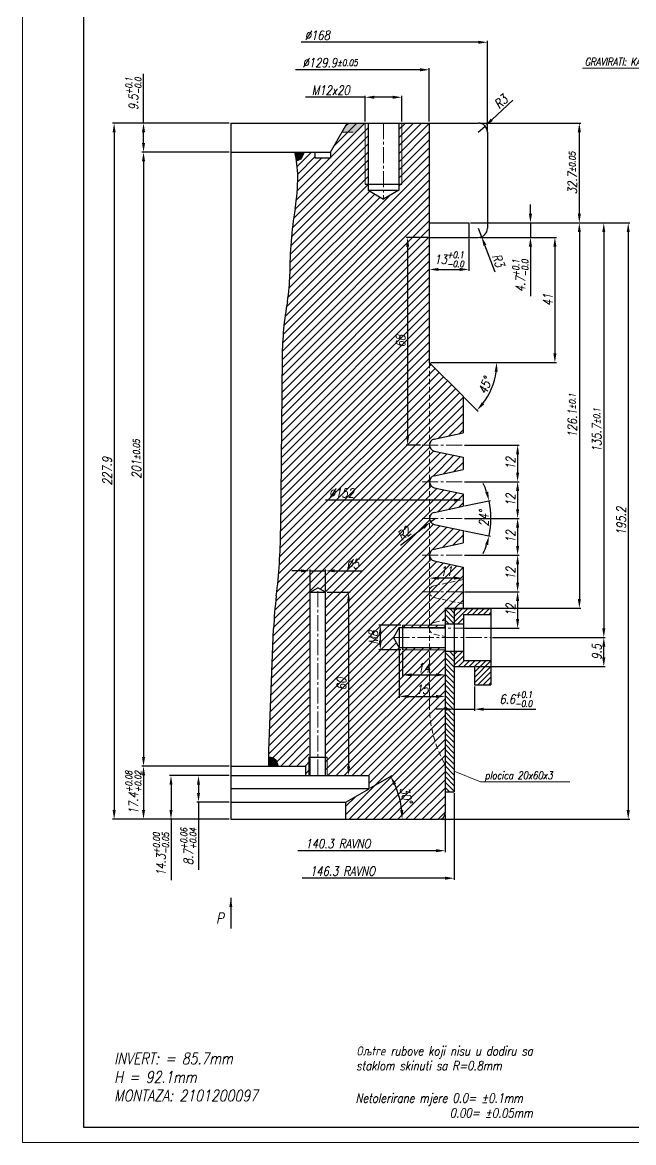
# Model space of a CAD drawing. Extents: x 459 to 1088, y 12 to 613.
# Drawn here: x 459.4 to 659.5, y 12.4 to 379.1 of the extents above; entities that cross this region are included whole.
import ezdxf

# ---------------------------------------------------------------- set-up
doc = ezdxf.new("R2010")
doc.units = 0
doc.header["$LTSCALE"] = 7
doc.header["$MEASUREMENT"] = 0
doc.linetypes.add('CENTER2', pattern=[1.125, 0.75, -0.125, 0.125, -0.125])
doc.linetypes.add('HIDDEN', pattern=[0.375, 0.25, -0.125])
doc.layers.get('0').update_dxf_attribs({"linetype": 'CONTINUOUS', "lineweight": 15})
for name, color, linetype, lineweight in [('1', 1, 'CENTER2', 15), ('2', 2, 'HIDDEN', 15), ('3', 3, 'CONTINUOUS', 30), ('8', 250, 'CONTINUOUS', 15)]:
    doc.layers.add(name, color=color, linetype=linetype, lineweight=lineweight)
doc.styles.add('ITALICT', font='ITALICT.shx', dxfattribs={"width": 0.8, "height": 3})
doc.dimstyles.get("Standard").update_dxf_attribs({"dimtxt": 3, "dimasz": 3, "dimexe": 0.5, "dimexo": 0.5, "dimgap": 0.8, "dimtad": 1, "dimdsep": 46, "dimtxsty": 'ITALICT', "dimcen": 0.09, "dimazin": 2, "dimtfac": 1, "dimtmove": 0, "dimatfit": 3, "dimfxl": 1, "dimtolj": 1, "dimtzin": 0, "dimarcsym": 0})

# ---------------------------------------------------------------- blocks, each defined once
blk = doc.blocks.new('*D73')
at = {"color": 0, "lineweight": -2, "transparency": 16777216}
for p, q in [((583.78, 173.22), (583.78, 164.98)), ((586.78, 165.48), (594.78, 165.48))]:
    blk.add_line(p, q, dxfattribs=at)
at = {"color": 0, "transparency": 16777216}
for points in [[(586.78, 165.98), (586.78, 164.98), (583.78, 165.48)], [(594.78, 165.98), (594.78, 164.98), (597.78, 165.48)]]:
    blk.add_solid(points, dxfattribs=at)
at = {"color": 0, "transparency": 16777216, "insert": (590.78, 167.78), "char_height": 3, "attachment_point": 5, "style": 'ITALICT'}
blk.add_mtext('\\A1;14', dxfattribs=at)
blk = doc.blocks.new('*D74')
at = {"color": 0, "lineweight": -2, "transparency": 16777216}
for p, q in [((582.78, 173.97), (582.78, 157.93)), ((585.78, 158.43), (594.78, 158.43))]:
    blk.add_line(p, q, dxfattribs=at)
at = {"color": 0, "transparency": 16777216}
for points in [[(585.78, 158.93), (585.78, 157.93), (582.78, 158.43)], [(594.78, 158.93), (594.78, 157.93), (597.78, 158.43)]]:
    blk.add_solid(points, dxfattribs=at)
at = {"color": 0, "transparency": 16777216, "insert": (590.28, 160.73), "char_height": 3, "attachment_point": 5, "style": 'ITALICT'}
blk.add_mtext('\\A1;15', dxfattribs=at)
blk = doc.blocks.new('*D17')
at = {"color": 0, "lineweight": -2, "transparency": 16777216}
for p, q in [((605.58, 308.22), (605.58, 297.71)), ((595.58, 298.21), (602.58, 298.21))]:
    blk.add_line(p, q, dxfattribs=at)
at = {"color": 0, "transparency": 16777216}
for points in [[(595.58, 298.71), (595.58, 297.71), (592.58, 298.21)], [(602.58, 298.71), (602.58, 297.71), (605.58, 298.21)]]:
    blk.add_solid(points, dxfattribs=at)
at = {"color": 0, "transparency": 16777216, "insert": (599.08, 301.5), "char_height": 3, "attachment_point": 5, "style": 'ITALICT'}
blk.add_mtext('\\A1;13{}{\\H0.71x;\\C3;\\S+0.1^ -0.0;}', dxfattribs=at)
blk = doc.blocks.new('*D18')
at = {"color": 0, "lineweight": -2, "transparency": 16777216}
for p, q in [((625.71, 316.42), (625.71, 319.42)), ((606.08, 313.42), (626.21, 313.42)), ((625.71, 313.42), (625.71, 308.72)), ((609.13, 308.72), (626.21, 308.72)), ((625.71, 305.72), (625.71, 289.45))]:
    blk.add_line(p, q, dxfattribs=at)
at = {"color": 0, "transparency": 16777216}
for points in [[(625.21, 316.42), (626.21, 316.42), (625.71, 313.42)], [(625.21, 305.72), (626.21, 305.72), (625.71, 308.72)]]:
    blk.add_solid(points, dxfattribs=at)
at = {"color": 0, "transparency": 16777216, "insert": (622.43, 296.09), "char_height": 3, "attachment_point": 5, "rotation": 90, "style": 'ITALICT'}
blk.add_mtext('\\A1;4.7{}{\\H0.71x;\\C3;\\S+0.1^ -0.0;}', dxfattribs=at)
blk = doc.blocks.new('*D19')
at = {"color": 0, "lineweight": -2, "transparency": 16777216}
for p, q in [((609.13, 308.72), (634.21, 308.72)), ((633.71, 305.72), (633.71, 270.72)), ((593.08, 267.72), (634.21, 267.72))]:
    blk.add_line(p, q, dxfattribs=at)
at = {"color": 0, "transparency": 16777216}
for points in [[(633.21, 305.72), (634.21, 305.72), (633.71, 308.72)], [(633.21, 270.72), (634.21, 270.72), (633.71, 267.72)]]:
    blk.add_solid(points, dxfattribs=at)
at = {"color": 0, "transparency": 16777216, "insert": (631.41, 288.22), "char_height": 3, "attachment_point": 5, "rotation": 90, "style": 'ITALICT'}
blk.add_mtext('\\A1;41', dxfattribs=at)
blk = doc.blocks.new('*D20')
at = {"color": 0, "lineweight": -2, "transparency": 16777216}
for p, q in [((603.7, 267.72), (615.17, 267.72)), ((603.99, 256.32), (608.56, 251.75))]:
    blk.add_line(p, q, dxfattribs=at)
blk.add_arc((592.58, 267.72), 22.09, 322.7882, 352.2118, dxfattribs=at)
at = {"color": 0, "transparency": 16777216}
for points in [[(613.97, 264.76), (614.97, 264.69), (614.67, 267.72)], [(610.55, 254.03), (609.8, 254.69), (608.2, 252.1)]]:
    blk.add_solid(points, dxfattribs=at)
at = {"color": 0, "transparency": 16777216, "insert": (610.87, 260.15), "char_height": 3, "attachment_point": 5, "rotation": 67.5, "style": 'ITALICT'}
blk.add_mtext('\\A1;45°', dxfattribs=at)
blk = doc.blocks.new('*D21')
at = {"color": 0, "lineweight": -2, "transparency": 16777216}
for p, q in [((606.08, 313.42), (642.21, 313.42)), ((641.71, 310.42), (641.71, 190.32)), ((604.13, 187.32), (642.21, 187.32))]:
    blk.add_line(p, q, dxfattribs=at)
at = {"color": 0, "transparency": 16777216}
for points in [[(641.21, 310.42), (642.21, 310.42), (641.71, 313.42)], [(641.21, 190.32), (642.21, 190.32), (641.71, 187.32)]]:
    blk.add_solid(points, dxfattribs=at)
at = {"color": 0, "transparency": 16777216, "insert": (639.41, 250.37), "char_height": 3, "attachment_point": 5, "rotation": 90, "style": 'ITALICT'}
blk.add_mtext('\\A1;126.1{}{\\H0.71x;\\C3;%%p0.1}', dxfattribs=at)
blk = doc.blocks.new('*D22')
at = {"color": 0, "lineweight": -2, "transparency": 16777216}
for p, q in [((606.08, 313.42), (650.21, 313.42)), ((649.71, 310.42), (649.71, 180.72)), ((613.28, 177.72), (650.21, 177.72))]:
    blk.add_line(p, q, dxfattribs=at)
at = {"color": 0, "transparency": 16777216}
for points in [[(649.21, 310.42), (650.21, 310.42), (649.71, 313.42)], [(649.21, 180.72), (650.21, 180.72), (649.71, 177.72)]]:
    blk.add_solid(points, dxfattribs=at)
at = {"color": 0, "transparency": 16777216, "insert": (647.41, 245.57), "char_height": 3, "attachment_point": 5, "rotation": 90, "style": 'ITALICT'}
blk.add_mtext('\\A1;135.7{}{\\H0.71x;\\C3;%%p0.1}', dxfattribs=at)
blk = doc.blocks.new('*D75')
at = {"color": 0, "lineweight": -2, "transparency": 16777216}
for p, q in [((592.08, 308.72), (585, 308.72)), ((585.5, 305.72), (585.5, 243.72)), ((589.76, 240.72), (585, 240.72))]:
    blk.add_line(p, q, dxfattribs=at)
at = {"color": 0, "transparency": 16777216}
for points in [[(585, 305.72), (586, 305.72), (585.5, 308.72)], [(585, 243.72), (586, 243.72), (585.5, 240.72)]]:
    blk.add_solid(points, dxfattribs=at)
at = {"color": 0, "transparency": 16777216, "insert": (583.2, 274.72), "char_height": 3, "attachment_point": 5, "rotation": 90, "style": 'ITALICT'}
blk.add_mtext('\\A1;68', dxfattribs=at)
blk = doc.blocks.new('*D76')
at = {"color": 0, "lineweight": -2, "transparency": 16777216}
for p, q in [((594.63, 216.72), (593.04, 215.51)), ((583.18, 207.99), (590.66, 213.69))]:
    blk.add_line(p, q, dxfattribs=at)
at = {"color": 0, "transparency": 16777216}
blk.add_solid([(590.35, 214.09), (590.96, 213.29), (593.04, 215.51)], dxfattribs=at)
at = {"color": 0, "transparency": 16777216, "insert": (584.33, 211.76), "char_height": 3, "attachment_point": 5, "rotation": 37.3097, "style": 'ITALICT'}
blk.add_mtext('\\A1;R2', dxfattribs=at)
blk = doc.blocks.new('*D23')
at = {"color": 0, "lineweight": -2, "transparency": 16777216}
for p, q in [((604.17, 220.79), (612.65, 222.6)), ((604.17, 212.65), (612.65, 210.85))]:
    blk.add_line(p, q, dxfattribs=at)
for start, end in [(18.1964, 24.3928), (348, 12), (335.6072, 341.8036)]:
    blk.add_arc((585.01, 216.72), 27.75, start, end, dxfattribs=at)
at = {"color": 0, "transparency": 16777216}
for points in [[(611.86, 225.52), (610.9, 225.26), (612.16, 222.49)], [(610.9, 208.18), (611.86, 207.92), (612.16, 210.95)]]:
    blk.add_solid(points, dxfattribs=at)
at = {"color": 0, "transparency": 16777216, "insert": (610.47, 216.72), "char_height": 3, "attachment_point": 5, "rotation": 90, "style": 'ITALICT'}
blk.add_mtext('\\A1;24°', dxfattribs=at)
blk = doc.blocks.new('*D24')
at = {"color": 0, "lineweight": -2, "transparency": 16777216}
for p, q in [((604.13, 228.72), (622, 228.72)), ((621.5, 225.72), (621.5, 219.72)), ((604.13, 216.72), (622, 216.72))]:
    blk.add_line(p, q, dxfattribs=at)
at = {"color": 0, "transparency": 16777216}
for points in [[(621, 225.72), (622, 225.72), (621.5, 228.72)], [(621, 219.72), (622, 219.72), (621.5, 216.72)]]:
    blk.add_solid(points, dxfattribs=at)
at = {"color": 0, "transparency": 16777216, "insert": (619.2, 222.72), "char_height": 3, "attachment_point": 5, "rotation": 90, "style": 'ITALICT'}
blk.add_mtext('\\A1;12', dxfattribs=at)
blk = doc.blocks.new('*D25')
at = {"color": 0, "lineweight": -2, "transparency": 16777216}
for p, q in [((604.13, 216.72), (622, 216.72)), ((621.5, 213.72), (621.5, 207.72)), ((604.13, 204.72), (622, 204.72))]:
    blk.add_line(p, q, dxfattribs=at)
at = {"color": 0, "transparency": 16777216}
for points in [[(621, 213.72), (622, 213.72), (621.5, 216.72)], [(621, 207.72), (622, 207.72), (621.5, 204.72)]]:
    blk.add_solid(points, dxfattribs=at)
at = {"color": 0, "transparency": 16777216, "insert": (619.2, 210.72), "char_height": 3, "attachment_point": 5, "rotation": 90, "style": 'ITALICT'}
blk.add_mtext('\\A1;12', dxfattribs=at)
blk = doc.blocks.new('*D26')
at = {"color": 0, "lineweight": -2, "transparency": 16777216}
for p, q in [((604.13, 204.72), (622, 204.72)), ((621.5, 201.72), (621.5, 195.72)), ((604.13, 192.72), (622, 192.72))]:
    blk.add_line(p, q, dxfattribs=at)
at = {"color": 0, "transparency": 16777216}
for points in [[(621, 201.72), (622, 201.72), (621.5, 204.72)], [(621, 195.72), (622, 195.72), (621.5, 192.72)]]:
    blk.add_solid(points, dxfattribs=at)
at = {"color": 0, "transparency": 16777216, "insert": (619.2, 198.72), "char_height": 3, "attachment_point": 5, "rotation": 90, "style": 'ITALICT'}
blk.add_mtext('\\A1;12', dxfattribs=at)
blk = doc.blocks.new('*D27')
at = {"color": 0, "lineweight": -2, "transparency": 16777216}
for p, q in [((604.13, 192.72), (622, 192.72)), ((621.5, 189.72), (621.5, 183.72)), ((604.13, 180.72), (622, 180.72))]:
    blk.add_line(p, q, dxfattribs=at)
at = {"color": 0, "transparency": 16777216}
for points in [[(621, 189.72), (622, 189.72), (621.5, 192.72)], [(621, 183.72), (622, 183.72), (621.5, 180.72)]]:
    blk.add_solid(points, dxfattribs=at)
at = {"color": 0, "transparency": 16777216, "insert": (619.2, 186.72), "char_height": 3, "attachment_point": 5, "rotation": 90, "style": 'ITALICT'}
blk.add_mtext('\\A1;12', dxfattribs=at)
blk = doc.blocks.new('*D77')
at = {"color": 0, "lineweight": -2, "transparency": 16777216}
blk.add_line((600.63, 197.16), (595.63, 197.16), dxfattribs=at)
at = {"color": 0, "transparency": 16777216}
for points in [[(595.63, 197.66), (595.63, 196.66), (592.63, 197.16)], [(600.63, 197.66), (600.63, 196.66), (603.63, 197.16)]]:
    blk.add_solid(points, dxfattribs=at)
at = {"color": 0, "transparency": 16777216, "insert": (598.13, 199.46), "char_height": 3, "attachment_point": 5, "style": 'ITALICT'}
blk.add_mtext('\\A1;11', dxfattribs=at)
blk = doc.blocks.new('*D28')
at = {"color": 0, "lineweight": -2, "transparency": 16777216}
for p, q in [((527.13, 336.62), (498.55, 336.62)), ((499.05, 333.62), (499.05, 138.62)), ((527.13, 135.62), (498.55, 135.62))]:
    blk.add_line(p, q, dxfattribs=at)
at = {"color": 0, "transparency": 16777216}
for points in [[(498.55, 333.62), (499.55, 333.62), (499.05, 336.62)], [(498.55, 138.62), (499.55, 138.62), (499.05, 135.62)]]:
    blk.add_solid(points, dxfattribs=at)
at = {"color": 0, "transparency": 16777216, "insert": (496.75, 236.12), "char_height": 3, "attachment_point": 5, "rotation": 90, "style": 'ITALICT'}
blk.add_mtext('\\A1;201{}{\\H0.71x;\\C3;%%p0.05}', dxfattribs=at)
blk = doc.blocks.new('*D29')
at = {"color": 0, "lineweight": -2, "transparency": 16777216}
for p, q in [((527.13, 135.62), (498.55, 135.62)), ((499.05, 132.62), (499.05, 121.22)), ((527.13, 118.22), (498.55, 118.22))]:
    blk.add_line(p, q, dxfattribs=at)
at = {"color": 0, "transparency": 16777216}
for points in [[(498.55, 132.62), (499.55, 132.62), (499.05, 135.62)], [(498.55, 121.22), (499.55, 121.22), (499.05, 118.22)]]:
    blk.add_solid(points, dxfattribs=at)
at = {"color": 0, "transparency": 16777216, "insert": (495.76, 126.92), "char_height": 3, "attachment_point": 5, "rotation": 90, "style": 'ITALICT'}
blk.add_mtext('\\A1;17.4{}{\\H0.71x;\\C3;\\S+0.08^ +0.02;}', dxfattribs=at)
blk = doc.blocks.new('*D78')
at = {"color": 0, "lineweight": -2, "transparency": 16777216}
for p, q in [((583.28, 181.72), (576.06, 181.72)), ((576.56, 178.72), (576.56, 176.72)), ((583.28, 173.72), (576.06, 173.72))]:
    blk.add_line(p, q, dxfattribs=at)
at = {"color": 0, "transparency": 16777216}
for points in [[(576.06, 178.72), (577.06, 178.72), (576.56, 181.72)], [(576.06, 176.72), (577.06, 176.72), (576.56, 173.72)]]:
    blk.add_solid(points, dxfattribs=at)
at = {"color": 0, "transparency": 16777216, "insert": (574.26, 177.72), "char_height": 3, "attachment_point": 5, "rotation": 90, "style": 'ITALICT'}
blk.add_mtext('\\A1;M8', dxfattribs=at)
blk = doc.blocks.new('*D31')
at = {"color": 0, "lineweight": -2, "transparency": 16777216}
for p, q in [((527.13, 132.52), (507.55, 132.52)), ((508.05, 129.52), (508.05, 121.22)), ((527.13, 118.22), (507.55, 118.22)), ((508.05, 118.22), (508.05, 98.26))]:
    blk.add_line(p, q, dxfattribs=at)
at = {"color": 0, "transparency": 16777216}
for points in [[(507.55, 129.52), (508.55, 129.52), (508.05, 132.52)], [(507.55, 121.22), (508.55, 121.22), (508.05, 118.22)]]:
    blk.add_solid(points, dxfattribs=at)
at = {"color": 0, "transparency": 16777216, "insert": (504.76, 106.74), "char_height": 3, "attachment_point": 5, "rotation": 90, "style": 'ITALICT'}
blk.add_mtext('\\A1;14.3{}{\\H0.71x;\\C3;\\S+0.00^ -0.05;}', dxfattribs=at)
blk = doc.blocks.new('*D32')
at = {"color": 0, "lineweight": -2, "transparency": 16777216}
for p, q in [((527.13, 132.52), (516.55, 132.52)), ((517.05, 129.52), (517.05, 126.82)), ((527.13, 123.82), (516.55, 123.82)), ((517.05, 123.82), (517.05, 101.7))]:
    blk.add_line(p, q, dxfattribs=at)
at = {"color": 0, "transparency": 16777216}
for points in [[(516.55, 129.52), (517.55, 129.52), (517.05, 132.52)], [(516.55, 126.82), (517.55, 126.82), (517.05, 123.82)]]:
    blk.add_solid(points, dxfattribs=at)
at = {"color": 0, "transparency": 16777216, "insert": (513.76, 109.27), "char_height": 3, "attachment_point": 5, "rotation": 90, "style": 'ITALICT'}
blk.add_mtext('\\A1;8.7{}{\\H0.71x;\\C3;\\S+0.06^ +0.04;}', dxfattribs=at)
blk = doc.blocks.new('*D37')
at = {"color": 0, "lineweight": -2, "transparency": 16777216}
for p, q in [((527.13, 346.12), (488.94, 346.12)), ((489.44, 343.12), (489.44, 121.22)), ((527.13, 118.22), (488.94, 118.22))]:
    blk.add_line(p, q, dxfattribs=at)
at = {"color": 0, "transparency": 16777216}
for points in [[(488.94, 343.12), (489.94, 343.12), (489.44, 346.12)], [(488.94, 121.22), (489.94, 121.22), (489.44, 118.22)]]:
    blk.add_solid(points, dxfattribs=at)
at = {"color": 0, "transparency": 16777216, "insert": (487.14, 232.17), "char_height": 3, "attachment_point": 5, "rotation": 90, "style": 'ITALICT'}
blk.add_mtext('\\A1;227.9', dxfattribs=at)
blk = doc.blocks.new('*D79')
at = {"color": 0, "lineweight": -2, "transparency": 16777216}
blk.add_line((600.63, 222.72), (558.59, 222.72), dxfattribs=at)
at = {"color": 0, "transparency": 16777216}
blk.add_solid([(600.63, 223.22), (600.63, 222.22), (603.63, 222.72)], dxfattribs=at)
at = {"color": 0, "transparency": 16777216, "insert": (563.85, 225.02), "char_height": 3, "attachment_point": 5, "style": 'ITALICT'}
blk.add_mtext('\\A1;%%c152', dxfattribs=at)
blk = doc.blocks.new('*D41')
at = {"color": 0, "lineweight": -2, "transparency": 16777216}
for p, q in [((589.58, 363.58), (548.84, 363.58)), ((592.58, 346.62), (592.58, 364.08))]:
    blk.add_line(p, q, dxfattribs=at)
at = {"color": 0, "transparency": 16777216}
blk.add_solid([(589.58, 364.08), (589.58, 363.08), (592.58, 363.58)], dxfattribs=at)
at = {"color": 0, "transparency": 16777216, "insert": (560.11, 365.88), "char_height": 3, "attachment_point": 5, "style": 'ITALICT'}
blk.add_mtext('\\A1;%%c129.9{}{\\H0.71x;\\C3;%%p0.05}', dxfattribs=at)
blk = doc.blocks.new('*D42')
at = {"color": 0, "lineweight": -2, "transparency": 16777216}
for p, q in [((608.63, 372.58), (550.69, 372.58)), ((611.63, 343.62), (611.63, 373.08))]:
    blk.add_line(p, q, dxfattribs=at)
at = {"color": 0, "transparency": 16777216}
blk.add_solid([(608.63, 373.08), (608.63, 372.08), (611.63, 372.58)], dxfattribs=at)
at = {"color": 0, "transparency": 16777216, "insert": (555.95, 374.88), "char_height": 3, "attachment_point": 5, "style": 'ITALICT'}
blk.add_mtext('\\A1;%%c168', dxfattribs=at)
blk = doc.blocks.new('*D43')
at = {"color": 0, "lineweight": -2, "transparency": 16777216}
for p, q in [((607.38, 161.72), (607.38, 153.74)), ((597.78, 154.24), (594.78, 154.24)), ((600.78, 154.24), (607.38, 154.24)), ((610.38, 154.24), (627.47, 154.24))]:
    blk.add_line(p, q, dxfattribs=at)
at = {"color": 0, "transparency": 16777216}
for points in [[(597.78, 154.74), (597.78, 153.74), (600.78, 154.24)], [(610.38, 154.74), (610.38, 153.74), (607.38, 154.24)]]:
    blk.add_solid(points, dxfattribs=at)
at = {"color": 0, "transparency": 16777216, "insert": (620.9, 157.53), "char_height": 3, "attachment_point": 5, "style": 'ITALICT'}
blk.add_mtext('\\A1;6.6{}{\\H0.71x;\\C3;\\S+0.1^ -0.0;}', dxfattribs=at)
blk = doc.blocks.new('*D44')
at = {"color": 0, "lineweight": -2, "transparency": 16777216}
for p, q in [((613.28, 177.72), (650.21, 177.72)), ((649.71, 171.22), (649.71, 174.72)), ((607.88, 168.22), (650.21, 168.22))]:
    blk.add_line(p, q, dxfattribs=at)
at = {"color": 0, "transparency": 16777216}
for points in [[(649.21, 174.72), (650.21, 174.72), (649.71, 177.72)], [(649.21, 171.22), (650.21, 171.22), (649.71, 168.22)]]:
    blk.add_solid(points, dxfattribs=at)
at = {"color": 0, "transparency": 16777216, "insert": (647.41, 172.97), "char_height": 3, "attachment_point": 5, "rotation": 90, "style": 'ITALICT'}
blk.add_mtext('\\A1;9.5', dxfattribs=at)
blk = doc.blocks.new('*D45')
at = {"color": 0, "lineweight": -2, "transparency": 16777216}
for p, q in [((597.78, 119.72), (597.78, 107.42)), ((594.78, 107.92), (549.51, 107.92))]:
    blk.add_line(p, q, dxfattribs=at)
at = {"color": 0, "transparency": 16777216}
blk.add_solid([(594.78, 108.42), (594.78, 107.42), (597.78, 107.92)], dxfattribs=at)
at = {"color": 0, "transparency": 16777216, "insert": (562.71, 110.22), "char_height": 3, "attachment_point": 5, "style": 'ITALICT'}
blk.add_mtext('\\A1;140.3 RAVNO', dxfattribs=at)
blk = doc.blocks.new('*D50')
at = {"color": 0, "lineweight": -2, "transparency": 16777216}
for p, q in [((600.78, 126.72), (600.78, 98.42)), ((597.78, 98.92), (551.01, 98.92))]:
    blk.add_line(p, q, dxfattribs=at)
at = {"color": 0, "transparency": 16777216}
blk.add_solid([(597.78, 99.42), (597.78, 98.42), (600.78, 98.92)], dxfattribs=at)
at = {"color": 0, "transparency": 16777216, "insert": (564.21, 101.22), "char_height": 3, "attachment_point": 5, "style": 'ITALICT'}
blk.add_mtext('\\A1;146.3 RAVNO', dxfattribs=at)
blk = doc.blocks.new('*D51')
at = {"color": 0, "lineweight": -2, "transparency": 16777216}
for p, q in [((499.05, 346.12), (499.05, 362.28)), ((527.13, 346.12), (498.55, 346.12)), ((499.05, 339.62), (499.05, 343.12)), ((527.13, 336.62), (498.55, 336.62))]:
    blk.add_line(p, q, dxfattribs=at)
at = {"color": 0, "transparency": 16777216}
for points in [[(498.55, 343.12), (499.55, 343.12), (499.05, 346.12)], [(498.55, 339.62), (499.55, 339.62), (499.05, 336.62)]]:
    blk.add_solid(points, dxfattribs=at)
at = {"color": 0, "transparency": 16777216, "insert": (495.76, 355.7), "char_height": 3, "attachment_point": 5, "rotation": 90, "style": 'ITALICT'}
blk.add_mtext('\\A1;9.5{}{\\H0.71x;\\C3;\\S+0.1^ -0.0;}', dxfattribs=at)
blk = doc.blocks.new('*D52')
at = {"color": 0, "lineweight": -2, "transparency": 16777216}
for p, q in [((608.63, 311.72), (609.72, 308.92)), ((614.19, 297.36), (610.8, 306.13))]:
    blk.add_line(p, q, dxfattribs=at)
at = {"color": 0, "transparency": 16777216}
blk.add_solid([(611.27, 306.31), (610.33, 305.94), (609.72, 308.92)], dxfattribs=at)
at = {"color": 0, "transparency": 16777216, "insert": (615.18, 301.17), "char_height": 3, "attachment_point": 5, "rotation": 291.1521, "style": 'ITALICT'}
blk.add_mtext('\\A1;R3', dxfattribs=at)
blk = doc.blocks.new('*D53')
at = {"color": 0, "lineweight": -2, "transparency": 16777216}
for p, q in [((606.08, 313.42), (658.21, 313.42)), ((657.71, 310.42), (657.71, 121.22)), ((596.28, 118.22), (658.21, 118.22))]:
    blk.add_line(p, q, dxfattribs=at)
at = {"color": 0, "transparency": 16777216}
for points in [[(657.21, 310.42), (658.21, 310.42), (657.71, 313.42)], [(657.21, 121.22), (658.21, 121.22), (657.71, 118.22)]]:
    blk.add_solid(points, dxfattribs=at)
at = {"color": 0, "transparency": 16777216, "insert": (655.41, 215.82), "char_height": 3, "attachment_point": 5, "rotation": 90, "style": 'ITALICT'}
blk.add_mtext('\\A1;195.2', dxfattribs=at)
blk = doc.blocks.new('*D54')
at = {"color": 0, "lineweight": -2, "transparency": 16777216}
for p, q in [((604.13, 240.72), (622, 240.72)), ((621.5, 237.72), (621.5, 231.72)), ((604.13, 228.72), (622, 228.72))]:
    blk.add_line(p, q, dxfattribs=at)
at = {"color": 0, "transparency": 16777216}
for points in [[(621, 237.72), (622, 237.72), (621.5, 240.72)], [(621, 231.72), (622, 231.72), (621.5, 228.72)]]:
    blk.add_solid(points, dxfattribs=at)
at = {"color": 0, "transparency": 16777216, "insert": (619.2, 234.72), "char_height": 3, "attachment_point": 5, "rotation": 90, "style": 'ITALICT'}
blk.add_mtext('\\A1;12', dxfattribs=at)
blk = doc.blocks.new('*D68')
at = {"color": 0, "lineweight": -2, "transparency": 16777216}
for p, q in [((571.63, 354.58), (552.06, 354.58)), ((571.63, 346.62), (571.63, 355.08)), ((580.63, 354.58), (574.63, 354.58)), ((583.63, 346.62), (583.63, 355.08))]:
    blk.add_line(p, q, dxfattribs=at)
at = {"color": 0, "transparency": 16777216}
for points in [[(574.63, 355.08), (574.63, 354.08), (571.63, 354.58)], [(580.63, 355.08), (580.63, 354.08), (583.63, 354.58)]]:
    blk.add_solid(points, dxfattribs=at)
at = {"color": 0, "transparency": 16777216, "insert": (560.35, 356.88), "char_height": 3, "attachment_point": 5, "style": 'ITALICT'}
blk.add_mtext('\\A1;M12x20', dxfattribs=at)
blk = doc.blocks.new('*D80')
at = {"color": 0, "lineweight": -2, "transparency": 16777216}
for p, q in [((559.13, 192.52), (566.68, 192.52)), ((566.18, 189.52), (566.18, 135.52))]:
    blk.add_line(p, q, dxfattribs=at)
at = {"color": 0, "transparency": 16777216}
for points in [[(565.68, 189.52), (566.68, 189.52), (566.18, 192.52)], [(565.68, 135.52), (566.68, 135.52), (566.18, 132.52)]]:
    blk.add_solid(points, dxfattribs=at)
at = {"color": 0, "transparency": 16777216, "insert": (563.88, 162.52), "char_height": 3, "attachment_point": 5, "rotation": 90, "style": 'ITALICT'}
blk.add_mtext('\\A1;60', dxfattribs=at)
blk = doc.blocks.new('*D81')
at = {"color": 0, "lineweight": -2, "transparency": 16777216}
for p, q in [((550.63, 199.53), (547.63, 199.53)), ((553.63, 193.02), (553.63, 200.03)), ((553.63, 199.53), (558.63, 199.53)), ((558.63, 193.02), (558.63, 200.03)), ((561.63, 199.53), (570.46, 199.53))]:
    blk.add_line(p, q, dxfattribs=at)
at = {"color": 0, "transparency": 16777216}
for points in [[(550.63, 200.03), (550.63, 199.03), (553.63, 199.53)], [(561.63, 200.03), (561.63, 199.03), (558.63, 199.53)]]:
    blk.add_solid(points, dxfattribs=at)
at = {"color": 0, "transparency": 16777216, "insert": (567.55, 201.83), "char_height": 3, "attachment_point": 5, "style": 'ITALICT'}
blk.add_mtext('\\A1;%%c5', dxfattribs=at)
blk = doc.blocks.new('*D82')
at = {"color": 0, "lineweight": -2, "transparency": 16777216}
blk.add_line((573.32, 128.46), (580.39, 132.54), dxfattribs=at)
blk.add_arc((555.58, 118.22), 28.14, 6.1107, 23.8893, dxfattribs=at)
at = {"color": 0, "transparency": 16777216}
for points in [[(580.87, 129.39), (581.76, 129.84), (579.96, 132.29)], [(584.07, 121.24), (583.07, 121.19), (583.73, 118.22)]]:
    blk.add_solid(points, dxfattribs=at)
at = {"color": 0, "transparency": 16777216, "insert": (584.99, 126.1), "char_height": 3, "attachment_point": 5, "rotation": 285, "style": 'ITALICT'}
blk.add_mtext('\\A1;30°', dxfattribs=at)
blk = doc.blocks.new('*D87')
at = {"color": 0, "lineweight": -2, "transparency": 16777216}
for p, q in [((609.13, 346.12), (642.21, 346.12)), ((641.71, 316.42), (641.71, 343.12)), ((606.08, 313.42), (642.21, 313.42))]:
    blk.add_line(p, q, dxfattribs=at)
at = {"color": 0, "transparency": 16777216}
for points in [[(641.21, 343.12), (642.21, 343.12), (641.71, 346.12)], [(641.21, 316.42), (642.21, 316.42), (641.71, 313.42)]]:
    blk.add_solid(points, dxfattribs=at)
at = {"color": 0, "transparency": 16777216, "insert": (639.41, 329.77), "char_height": 3, "attachment_point": 5, "rotation": 90, "style": 'ITALICT'}
blk.add_mtext('\\A1;32.7{}{\\H0.71x;\\C3;%%p0.05}', dxfattribs=at)
blk = doc.blocks.new('*D88')
at = {"color": 0, "lineweight": -2, "transparency": 16777216}
for p, q in [((619.94, 353.58), (613.04, 347.2)), ((608.63, 343.12), (610.84, 345.16))]:
    blk.add_line(p, q, dxfattribs=at)
at = {"color": 0, "transparency": 16777216}
blk.add_solid([(612.7, 347.56), (613.38, 346.83), (610.84, 345.16)], dxfattribs=at)
at = {"color": 0, "transparency": 16777216, "insert": (616.03, 353.1), "char_height": 3, "attachment_point": 5, "rotation": 42.786, "style": 'ITALICT'}
blk.add_mtext('\\A1;R3', dxfattribs=at)

msp = doc.modelspace()

# ---------------------------------------------------------------- hatches: boundary and pattern name
h = msp.add_hatch(color=256)
h.dxf.hatch_style = 1
h.paths.add_polyline_path([(570.7189, 346.121), (565.7189, 346.121), (563.9868, 343.121), (567.7189, 343.121, 0.41421356)])
at = {"layer": '3'}
for points in [[(551.534, 336.621), (548.534, 336.621, -0.02308923), (549.1375, 333.6824, 0.35606101)], [(540.084, 138.621), (540.084, 135.621), (543.084, 135.621, 0.41421356)]]:
    msp.add_hatch(color=0, dxfattribs=at).paths.add_polyline_path(points)
at = {"layer": '8'}
h = msp.add_hatch(dxfattribs=at)
h.set_pattern_fill('ANSI31', color=256, scale=15, style=0)
h.paths.add_polyline_path([(592.584, 346.121), (583.634, 346.121), (583.634, 326.121), (582.634, 326.121), (582.634, 324.121), (577.634, 321.2343), (572.634, 324.121), (572.634, 326.121), (571.634, 326.121), (571.634, 346.121), (565.7189, 346.121), (560.234, 336.621), (560.234, 334.621), (555.234, 334.621), (555.234, 336.621), (551.534, 336.621, -0.35606101), (549.1375, 333.6824, -0.0391123), (549.534, 328.621, -0.04055817), (548.6815, 318.1278, 0.04055811), (546.934, 296.6211, -0.04472333), (546.1372, 287.7299, 0.04252629), (544.434, 269.621), (543.934, 212.6214, -0.02899033), (542.5109, 191.328, 0.02149551), (541.634, 180.621), (540.084, 140.621), (540.084, 138.621, -0.41421356), (543.084, 135.621), (552.134, 135.621), (552.134, 132.521), (553.134, 132.521), (553.134, 138.521), (553.634, 192.521), (556.134, 193.9644), (558.634, 192.521), (558.634, 138.521), (559.134, 138.521), (559.134, 132.521), (572.884, 132.521), (572.884, 128.2089), (565.284, 123.821), (565.284, 118.221), (595.784, 118.221, 0.41421356), (597.784, 120.221), (597.784, 136.1374, -0.1289713), (592.634, 155.771), (592.634, 173.721), (583.784, 173.721), (583.784, 174.471), (582.784, 174.471), (580.9077, 177.721), (582.784, 180.971), (583.784, 180.971), (583.784, 181.721), (592.634, 181.721), (592.634, 267.671), (592.584, 267.721)])
h.paths.add_polyline_path([(553.634, 138.521), (553.134, 138.521), (553.134, 132.521), (553.634, 132.521)], flags=17)
h.paths.add_polyline_path([(559.134, 138.521), (558.634, 138.521), (558.634, 132.521), (559.134, 132.521)], flags=17)
h.paths.add_polyline_path([(597.784, 173.721), (592.634, 173.721), (592.634, 155.771, 0.1289713), (597.784, 136.1374)], flags=17)
h.paths.add_polyline_path([(597.784, 174.471), (592.634, 174.471), (592.634, 173.721), (597.784, 173.721)], flags=17)
h.paths.add_polyline_path([(592.634, 174.471), (583.784, 174.471), (583.784, 173.721), (592.634, 173.721)], flags=17)
h.paths.add_polyline_path([(592.634, 181.721), (583.784, 181.721), (583.784, 180.971), (592.634, 180.971)], flags=17)
h.paths.add_polyline_path([(597.784, 181.721), (592.902, 181.721, 0.09989808), (592.6497, 180.971), (597.784, 180.971)], flags=17)
h.paths.add_polyline_path([(592.902, 181.721), (592.634, 181.721), (592.634, 180.971), (592.6497, 180.971, -0.09989808)], flags=17)
h.paths.add_polyline_path([(597.784, 187.321), (603.634, 187.321), (603.634, 188.7633), (594.2182, 190.7647, -0.35411857), (592.634, 192.721), (592.634, 181.721), (592.902, 181.721, -0.21255656), (594.2182, 182.6773), (597.784, 183.4353)])
h.paths.add_polyline_path([(603.634, 196.6787), (603.634, 200.7633), (594.2182, 202.7647, -0.35411857), (592.634, 204.721), (592.634, 192.721, -0.35411857), (594.2182, 194.6773)])
h.paths.add_polyline_path([(603.634, 192.721), (592.634, 192.721, 0.35411857), (594.2182, 190.7647), (603.634, 188.7633)], flags=17)
h.paths.add_polyline_path([(603.634, 196.6787), (594.2182, 194.6773, 0.35411857), (592.634, 192.721), (603.634, 192.721)], flags=17)
h.paths.add_polyline_path([(603.634, 212.7633), (594.2182, 214.7647, -0.35411857), (592.634, 216.721), (592.634, 204.721, -0.35411857), (594.2182, 206.6773), (603.634, 208.6787)])
h.paths.add_polyline_path([(603.634, 220.6787), (603.634, 224.7633), (594.2182, 226.7647, -0.35411857), (592.634, 228.721), (592.634, 216.721, -0.35411857), (594.2182, 218.6773)])
h.paths.add_polyline_path([(603.634, 256.671), (592.634, 267.671), (592.634, 240.721, -0.35411857), (594.2182, 242.6773), (603.634, 244.6787)])
h.paths.add_polyline_path([(603.634, 236.7633), (594.2182, 238.7647, -0.35411857), (592.634, 240.721), (592.634, 228.721, -0.35411857), (594.2182, 230.6773), (603.634, 232.6787)])
h.paths.add_polyline_path([(572.634, 346.121), (571.634, 346.121), (571.634, 326.121), (572.634, 326.121)])
h.paths.add_polyline_path([(583.634, 346.121), (582.634, 346.121), (582.634, 326.121), (583.634, 326.121)], flags=17)
h.paths.add_polyline_path([(588.2055, 165.5305), (593.3626, 165.5305), (593.3626, 170.0305), (588.2055, 170.0305)], flags=24)
h.paths.add_polyline_path([(587.6483, 158.4781), (592.9198, 158.4781), (592.9198, 162.9781), (587.6483, 162.9781)], flags=24)
h.paths.add_polyline_path([(585.4512, 271.9139), (585.4512, 277.5282), (580.9512, 277.5282), (580.9512, 271.9139)], flags=24)
h.paths.add_polyline_path([(583.1902, 208.0629), (588.201, 211.8815), (585.4734, 215.4607), (580.4626, 211.6421)], flags=24)
h.paths.add_polyline_path([(576.5071, 174.3425), (576.5071, 181.0996), (572.0071, 181.0996), (572.0071, 174.3425)], flags=24)
h.paths.add_polyline_path([(558.6388, 222.7657), (569.0531, 222.7657), (569.0531, 227.2657), (558.6388, 227.2657)], flags=24)
h.paths.add_polyline_path([(566.1277, 159.7139), (566.1277, 165.3282), (561.6277, 165.3282), (561.6277, 159.7139)], flags=24)
h.paths.add_polyline_path([(564.684, 199.5821), (570.4126, 199.5821), (570.4126, 204.0821), (564.684, 204.0821)], flags=24)
h.paths.add_polyline_path([(581.8826, 129.002), (583.7498, 122.0335), (588.0964, 123.1982), (586.2292, 130.1666)], flags=24)
h.paths.add_polyline_path([(595.7269, 197.2126), (600.5412, 197.2126), (600.5412, 201.7126), (595.7269, 201.7126)], flags=24)
h = msp.add_hatch(dxfattribs=at)
h.set_pattern_fill('ANSI31', color=256, scale=10, angle=90, style=0)
h.set_pattern_definition([(135, (400.5288, -36.5076), (-0.8838835, -0.8838835), [])])
h.paths.add_polyline_path([(600.784, 140.721), (597.784, 140.721), (597.784, 127.221), (600.784, 127.221)])
h.paths.add_polyline_path([(600.784, 152.721), (597.784, 152.721), (597.784, 140.721), (600.784, 140.721)])
h.paths.add_polyline_path([(600.784, 173.221), (597.784, 173.221), (597.784, 152.721), (600.784, 152.721)])
h.paths.add_polyline_path([(600.784, 187.221), (597.784, 187.221), (597.784, 182.221), (600.784, 182.221)])
h = msp.add_hatch(dxfattribs=at)
h.set_pattern_fill('ANSI31', color=256, scale=10, style=0)
h.set_pattern_definition([(45, (400.5288, -35.1437), (-0.8838835, 0.8838835), [])])
h.paths.add_polyline_path([(603.784, 185.221), (612.784, 185.221), (612.784, 187.221), (600.784, 187.221), (600.784, 182.221), (603.784, 182.221)])
h.paths.add_polyline_path([(603.784, 170.221), (603.784, 173.221), (600.784, 173.221), (600.784, 168.221), (607.384, 168.221), (607.384, 162.221), (612.784, 162.221), (612.784, 170.221)])

# ---------------------------------------------------------------- linework, layer by layer
for p, q in [((459.4079, 612.9628), (459.4079, 12.3608)), ((642.7146, 364.1335), (704.3573, 364.1335)), ((571.634, 346.121), (571.634, 326.121)), ((583.634, 346.121), (583.634, 326.121)), ((567.7189, 343.121), (563.9868, 343.121)), ((583.784, 181.721), (597.784, 181.721)), ((583.784, 173.721), (597.784, 173.721)), ((553.134, 132.521), (553.134, 138.521)), ((559.134, 132.521), (559.134, 138.521)), ((600.784, 133.9188), (609.3226, 130.4677)), ((609.3226, 130.4677), (638.5549, 130.4677)), ((459.4079, 12.3608), (879.4079, 12.3608))]:
    msp.add_line(p, q)
for centre, start, end in [((548.534, 336.621), 281.604672, 0), ((540.084, 135.621), 0, 90)]:
    msp.add_arc(centre, 3, start, end)
at = {"layer": '1'}
for p, q in [((577.634, 346.121), (577.634, 321.2343)), ((590.2563, 240.721), (603.634, 240.721)), ((590.2563, 228.721), (603.634, 228.721)), ((590.2563, 216.721), (603.634, 216.721)), ((590.2563, 204.721), (603.634, 204.721)), ((556.134, 132.521), (556.134, 193.9644)), ((590.2563, 192.721), (603.634, 192.721)), ((592.634, 180.721), (603.634, 180.721)), ((580.9077, 177.721), (612.784, 177.721))]:
    msp.add_line(p, q, dxfattribs=at)
at = {"layer": '2'}
for p, q in [((592.634, 267.671), (592.634, 155.771)), ((594.2182, 194.6773), (603.634, 196.6787)), ((594.2182, 190.7647), (603.634, 188.7633)), ((594.2182, 182.6773), (597.784, 183.4353)), ((594.2182, 178.7647), (597.784, 178.0068))]:
    msp.add_line(p, q, dxfattribs=at)
for centre, radius, start, end in [((594.634, 192.721), 2, 102, 258), ((594.634, 180.721), 2, 102, 258), ((632.634, 155.771), 40, 180, 209.395776)]:
    msp.add_arc(centre, radius, start, end, dxfattribs=at)
at = {"layer": '3'}
for p, q in [((479.4079, 607.9628), (479.4079, 17.3608)), ((527.634, 346.121), (527.634, 118.221)), ((527.634, 346.121), (608.634, 346.121)), ((560.234, 336.621), (565.7189, 346.121)), ((572.634, 346.121), (572.634, 324.121)), ((582.634, 346.121), (582.634, 324.121)), ((592.584, 346.121), (592.584, 267.721)), ((611.634, 343.121), (611.634, 311.721)), ((527.634, 336.621), (560.234, 336.621)), ((555.234, 334.621), (555.234, 336.621)), ((560.234, 334.621), (555.234, 334.621)), ((560.234, 336.621), (560.234, 334.621)), ((571.634, 326.121), (583.634, 326.121)), ((572.634, 324.121), (582.634, 324.121)), ((572.634, 324.121), (577.634, 321.2343)), ((582.634, 324.121), (577.634, 321.2343)), ((592.584, 313.421), (605.584, 313.421)), ((605.584, 313.421), (605.584, 308.721)), ((592.584, 308.721), (608.634, 308.721)), ((544.434, 269.621), (543.934, 212.621)), ((592.584, 267.721), (603.634, 256.671)), ((603.634, 256.671), (603.634, 244.6787)), ((594.2182, 242.6773), (603.634, 244.6787)), ((594.2182, 238.7647), (603.634, 236.7633)), ((603.634, 236.7633), (603.634, 232.6787)), ((594.2182, 230.6773), (603.634, 232.6787)), ((594.2182, 226.7647), (603.634, 224.7633)), ((603.634, 224.7633), (603.634, 220.6787)), ((594.2182, 218.6773), (603.634, 220.6787)), ((594.2182, 214.7647), (603.634, 212.7633)), ((603.634, 212.7633), (603.634, 208.6787)), ((594.2182, 206.6773), (603.634, 208.6787)), ((594.2182, 202.7647), (603.634, 200.7633)), ((603.634, 200.7633), (603.634, 187.321)), ((553.634, 192.521), (556.134, 193.9644)), ((553.634, 132.521), (553.634, 192.521)), ((553.634, 192.521), (558.634, 192.521)), ((558.634, 192.521), (556.134, 193.9644)), ((558.634, 132.521), (558.634, 192.521)), ((597.784, 187.321), (603.634, 187.321)), ((597.784, 187.321), (597.784, 120.221)), ((597.784, 187.221), (612.784, 187.221)), ((600.784, 187.221), (600.784, 127.221)), ((612.784, 187.221), (612.784, 162.221)), ((603.784, 185.221), (612.784, 185.221)), ((603.784, 185.221), (603.784, 170.221)), ((540.084, 140.621), (541.634, 180.621)), ((582.784, 180.971), (580.9077, 177.721)), ((582.784, 180.971), (582.784, 174.471)), ((582.784, 180.971), (597.784, 180.971)), ((583.784, 181.721), (583.784, 173.721)), ((597.784, 182.221), (603.784, 182.221)), ((582.784, 174.471), (580.9077, 177.721)), ((582.784, 174.471), (597.784, 174.471)), ((597.784, 173.221), (603.784, 173.221)), ((603.784, 170.221), (612.784, 170.221)), ((600.784, 168.221), (607.384, 168.221)), ((607.384, 168.221), (607.384, 162.221)), ((607.384, 162.221), (612.784, 162.221)), ((540.084, 135.621), (540.084, 140.621)), ((553.134, 138.521), (559.134, 138.521)), ((527.634, 135.621), (552.134, 135.621)), ((527.634, 132.521), (572.884, 132.521)), ((552.134, 132.521), (552.134, 135.621)), ((572.884, 128.2089), (572.884, 132.521)), ((572.884, 128.2089), (527.634, 128.2089)), ((565.284, 123.821), (572.884, 128.2089)), ((597.784, 127.221), (600.784, 127.221)), ((527.634, 123.821), (565.284, 123.821)), ((565.284, 118.221), (565.284, 123.821)), ((527.634, 118.221), (595.784, 118.221)), ((479.4079, 17.3608), (874.4079, 17.3608))]:
    msp.add_line(p, q, dxfattribs=at)
for centre, radius, start, end in [((608.634, 343.121), 3, 0, 90), ((517.034, 328.621), 32.5, 0, 14.250033), ((484.534, 328.621), 65, 350.709843, 0), ((680.1571, 296.621), 133.2231, 170.709843, 180), ((608.634, 311.721), 3, 270, 0), ((496.934, 296.6211), 50, 349.756979, 359.999951), ((651.5499, 268.6814), 107.12, 169.756979, 179.497418), ((594.634, 240.721), 2, 102, 258), ((594.634, 228.721), 2, 102, 258), ((594.634, 216.721), 2, 102, 258), ((359.7511, 214.2369), 184.19, 352.85525, 359.497418), ((594.634, 204.721), 2, 102, 258), ((666.5403, 175.7809), 125, 172.85525, 177.780899), ((595.784, 120.221), 2, 270, 0)]:
    msp.add_arc(centre, radius, start, end, dxfattribs=at)

# ---------------------------------------------------------------- texts
at = {"style": 'ITALICT', "width": 0.8}
for s, height, p in [('GRAVIRATI: KALTENBERG 500ml', 2.5, (643.4739, 364.9494)), ('plocica 20x60x3', 2.5, (610.7459, 131.3535)), ('P', 3.5, (522.764, 84.0452)), ('INVERT: = 85.7mm', 3.75, (489.4815, 38.0188)), ('Oљtre rubove koji nisu u dodiru sa', 3, (568.683, 40.8779)), ('staklom skinuti sa R=0.8mm', 3, (568.683, 36.0208)), ('H = 92.1mm', 3.75, (489.4815, 31.9474)), ('MONTAZA: 2101200097', 3.75, (489.4815, 25.8759)), ('Netolerirane mjere 0.0= %%P0.1mm', 3, (568.4822, 25.418)), ('                0.00= %%P0.05mm', 3, (570.677, 20.5609))]:
    msp.add_text(s, height=height, dxfattribs=at).set_placement(p)

# ---------------------------------------------------------------- dimensions: what is measured, and where the dimension line sits
for base, p1, p2, text, override, picture, middle in [((527.634, 372.5802), (611.634, 343.121), (527.634, 346.121), '%%c<>', {"dimlfac": 2, "dimse2": 1, "dimsd2": 1, "dimtmove": 0}, '*D42', (555.9455, 372.5802)), ((527.634, 363.5802), (592.584, 346.121), (527.634, 346.121), '%%c<>{}{\\H0.71x;\\C3;%%p0.05}', {"dimlfac": 2, "dimse2": 1, "dimsd2": 1, "dimtp": 0.05, "dimtm": 0.05, "dimtdec": 2, "dimtmove": 0, "dimtzin": 0}, '*D41', (560.109, 363.5802)), ((583.634, 354.5802), (571.634, 346.121), (583.634, 346.121), 'M<>x20', {"dimtmove": 0}, '*D68', (560.3483, 354.5802)), ((527.634, 222.7157), (603.634, 222.7157), (527.634, 207.196), '%%c<>', {"dimlfac": 2, "dimse2": 1, "dimsd2": 1}, '*D79', (563.8459, 222.7157)), ((607.384, 154.2444), (600.784, 154.2444), (607.384, 162.221), '<>{}{\\H0.71x;\\C3;\\S+0.1^ -0.0;}', {"dimtp": 0.1, "dimtm": 0, "dimtdec": 1, "dimtzin": 0}, '*D43', (620.8955, 154.2444)), ((527.634, 98.9151), (600.784, 127.221), (527.634, 118.221), '<> RAVNO', {"dimlfac": 2, "dimse2": 1, "dimsd2": 1, "dimtmove": 0}, '*D50', (564.209, 98.9151))]:
    dim = msp.add_linear_dim(base=base, p1=p1, p2=p2, text=text, dimstyle='Standard', override=override)
    dim.commit()
    dim.dimension.update_dxf_attribs({"geometry": picture, "text_midpoint": middle, "dimtype": 160})
for base, p1, p2, text, override, picture, middle in [((499.0466, 346.121), (527.634, 336.621), (527.634, 346.121), '<>{}{\\H0.71x;\\C3;\\S+0.1^ -0.0;}', {"dimtp": 0.1, "dimtm": 0, "dimtdec": 1, "dimtzin": 0}, '*D51', (495.7616, 355.6993)), ((499.0466, 135.621), (527.634, 336.621), (527.634, 135.621), '<>{}{\\H0.71x;\\C3;%%p0.05}', {"dimtp": 0.05, "dimtm": 0.05, "dimtdec": 2, "dimtzin": 0}, '*D28', (496.7466, 236.121)), ((499.0466, 118.221), (527.634, 135.621), (527.634, 118.221), '<>{}{\\H0.71x;\\C3;\\S+0.08^ +0.02;}', {"dimtp": 0.08, "dimtm": -0.02, "dimtdec": 2, "dimtmove": 0, "dimtzin": 0}, '*D29', (495.7616, 126.921))]:
    dim = msp.add_linear_dim(base=base, p1=p1, p2=p2, angle=90, text=text, dimstyle='Standard', override=override)
    dim.commit()
    dim.dimension.update_dxf_attribs({"geometry": picture, "text_midpoint": middle})
for center, mpoint, picture, middle in [((608.634, 343.121), (610.8357, 345.1588), '*D88', (616.0253, 353.096)), ((608.634, 311.721), (609.7166, 308.9232), '*D52', (615.1814, 301.1729)), ((594.634, 216.721), (593.0433, 215.5088), '*D76', (584.3318, 211.7618))]:
    dim = msp.add_radius_dim(center=center, mpoint=mpoint, dimstyle='Standard')
    dim.commit()
    dim.dimension.update_dxf_attribs({"geometry": picture, "text_midpoint": middle})
for base, p1, p2, picture, middle in [((489.4387, 118.221), (527.634, 346.121), (527.634, 118.221), '*D37', (487.1387, 232.171)), ((585.5012, 240.721), (592.584, 308.721), (590.2563, 240.721), '*D75', (583.2012, 274.721)), ((621.4964, 228.721), (603.634, 240.721), (603.634, 228.721), '*D54', (619.1964, 234.721)), ((621.4964, 216.721), (603.634, 228.721), (603.634, 216.721), '*D24', (619.1964, 222.721)), ((566.1777, 132.521), (558.634, 192.521), (566.1777, 132.521), '*D80', (563.8777, 162.521)), ((649.7137, 177.721), (607.384, 168.221), (612.784, 177.721), '*D44', (647.4137, 172.971))]:
    dim = msp.add_linear_dim(base=base, p1=p1, p2=p2, angle=90, dimstyle='Standard')
    dim.commit()
    dim.dimension.update_dxf_attribs({"geometry": picture, "text_midpoint": middle})
dim = msp.add_linear_dim(base=(641.7137, 346.121), p1=(605.584, 313.421), p2=(608.634, 346.121), angle=90, text='<>{}{\\H0.71x;\\C3;%%p0.05}', dimstyle='Standard')
dim.commit()
dim.dimension.update_dxf_attribs({"geometry": '*D87', "text_midpoint": (639.4137, 329.771)})
for base, p1, p2, text, override, picture, middle in [((625.7137, 308.721), (605.584, 313.421), (608.634, 308.721), '<>{}{\\H0.71x;\\C3;\\S+0.1^ -0.0;}', {"dimtp": 0.1, "dimtm": 0, "dimtdec": 1, "dimtmove": 0, "dimtzin": 0}, '*D18', (625.7137, 296.0856)), ((641.7137, 187.321), (605.584, 313.421), (603.634, 187.321), '<>{}{\\H0.71x;\\C3;%%p0.1}', {"dimtp": 0.1, "dimtm": 0.1, "dimtdec": 1, "dimtmove": 0, "dimtzin": 0}, '*D21', (641.7137, 250.371)), ((649.7137, 177.721), (605.584, 313.421), (612.784, 177.721), '<>{}{\\H0.71x;\\C3;%%p0.1}', {"dimtol": 0, "dimlim": 0, "dimtp": 0, "dimtm": 0, "dimtfac": 1, "dimtdec": 2, "dimtmove": 0, "dimtolj": 1, "dimtzin": 0}, '*D22', (649.7137, 245.571)), ((508.0466, 132.521), (527.634, 118.221), (527.634, 132.521), '<>{}{\\H0.71x;\\C3;\\S+0.00^ -0.05;}', {"dimtp": 0, "dimtm": 0.05, "dimtdec": 2, "dimtmove": 0, "dimtzin": 0}, '*D31', (508.0466, 106.7382)), ((517.0466, 132.521), (527.634, 123.821), (527.634, 132.521), '<>{}{\\H0.71x;\\C3;\\S+0.06^ +0.04;}', {"dimtp": 0.06, "dimtm": -0.04, "dimtdec": 2, "dimtmove": 0, "dimtzin": 0}, '*D32', (517.0466, 109.2665))]:
    dim = msp.add_linear_dim(base=base, p1=p1, p2=p2, angle=90, text=text, dimstyle='Standard', override=override)
    dim.commit()
    dim.dimension.update_dxf_attribs({"geometry": picture, "text_midpoint": middle, "dimtype": 160})
for base, p1, p2, picture, middle in [((657.7137, 118.221), (605.584, 313.421), (595.784, 118.221), '*D53', (657.7137, 215.821)), ((633.7137, 267.721), (608.634, 308.721), (592.584, 267.721), '*D19', (633.7137, 288.221))]:
    dim = msp.add_linear_dim(base=base, p1=p1, p2=p2, angle=90, dimstyle='Standard', override={"dimtmove": 0})
    dim.commit()
    dim.dimension.update_dxf_attribs({"geometry": picture, "text_midpoint": middle, "dimtype": 160})
for base, p1, p2, text, override, picture, middle in [((605.584, 298.2107), (592.584, 298.2107), (605.584, 308.721), '<>{}{\\H0.71x;\\C3;\\S+0.1^ -0.0;}', {"dimtp": 0.1, "dimtm": 0, "dimtdec": 1, "dimtzin": 0}, '*D17', (599.084, 301.4957)), ((527.634, 107.9151), (597.784, 120.221), (527.634, 118.221), '<> RAVNO', {"dimlfac": 2, "dimse2": 1, "dimsd2": 1, "dimtmove": 0}, '*D45', (562.709, 110.2151))]:
    dim = msp.add_linear_dim(base=base, p1=p1, p2=p2, text=text, dimstyle='Standard', override=override)
    dim.commit()
    dim.dimension.update_dxf_attribs({"geometry": picture, "text_midpoint": middle})
for base, line1, line2, picture, middle in [((611.7122, 256.6774), ((592.584, 267.721), (603.1968, 267.721)), ((592.584, 267.721), (603.634, 256.671)), '*D20', (610.8651, 260.1488)), ((612.7004, 214.7851), ((594.2182, 214.7647), (603.684, 212.7527)), ((594.2182, 218.6773), (603.684, 220.6894)), '*D23', (610.468, 216.721)), ((583.2993, 123.1079), ((527.634, 118.221), (595.784, 118.221)), ((565.284, 123.821), (572.884, 128.2089)), '*D82', (584.9895, 126.1001))]:
    dim = msp.add_angular_dim_2l(base=base, line1=line1, line2=line2, dimstyle='Standard')
    dim.commit()
    dim.dimension.update_dxf_attribs({"geometry": picture, "text_midpoint": middle})
for base, p1, p2, angle, override, picture, middle in [((621.4964, 204.721), (603.634, 216.721), (603.634, 204.721), 90, {"dimtmove": 1}, '*D25', (619.1964, 210.721)), ((558.634, 199.5321), (553.634, 192.521), (558.634, 192.521), 180, {"dimpost": '%%c<>'}, '*D81', (567.5483, 201.8321)), ((621.4964, 192.721), (603.634, 204.721), (603.634, 192.721), 90, {"dimtmove": 1}, '*D26', (619.1964, 198.721)), ((621.4964, 180.721), (603.634, 192.721), (603.634, 180.721), 90, {"dimtmove": 1}, '*D27', (619.1964, 186.721))]:
    dim = msp.add_linear_dim(base=base, p1=p1, p2=p2, angle=angle, dimstyle='Standard', override=override)
    dim.commit()
    dim.dimension.update_dxf_attribs({"geometry": picture, "text_midpoint": middle})
for base, p1, p2, picture, middle in [((592.634, 197.1626), (603.634, 197.1626), (592.634, 197.1626), '*D77', (598.134, 199.4626)), ((597.784, 158.4281), (582.784, 174.471), (597.784, 158.4281), '*D74', (590.284, 160.7281)), ((597.784, 165.4805), (583.784, 173.721), (597.784, 165.4805), '*D73', (590.784, 167.7805))]:
    dim = msp.add_linear_dim(base=base, p1=p1, p2=p2, dimstyle='Standard')
    dim.commit()
    dim.dimension.update_dxf_attribs({"geometry": picture, "text_midpoint": middle})
dim = msp.add_linear_dim(base=(576.5571, 173.721), p1=(583.784, 181.721), p2=(583.784, 173.721), angle=90, text='M<>', dimstyle='Standard')
dim.commit()
dim.dimension.update_dxf_attribs({"geometry": '*D78', "text_midpoint": (576.5571, 177.721), "dimtype": 160})

# ---------------------------------------------------------------- leaders
msp.add_leader([(527.634, 92.4766), (527.634, 82.4766)], dimstyle='Standard', override={"dimgap": 0.7, "dimtad": 0})

doc.saveas('drawing.dxf')
